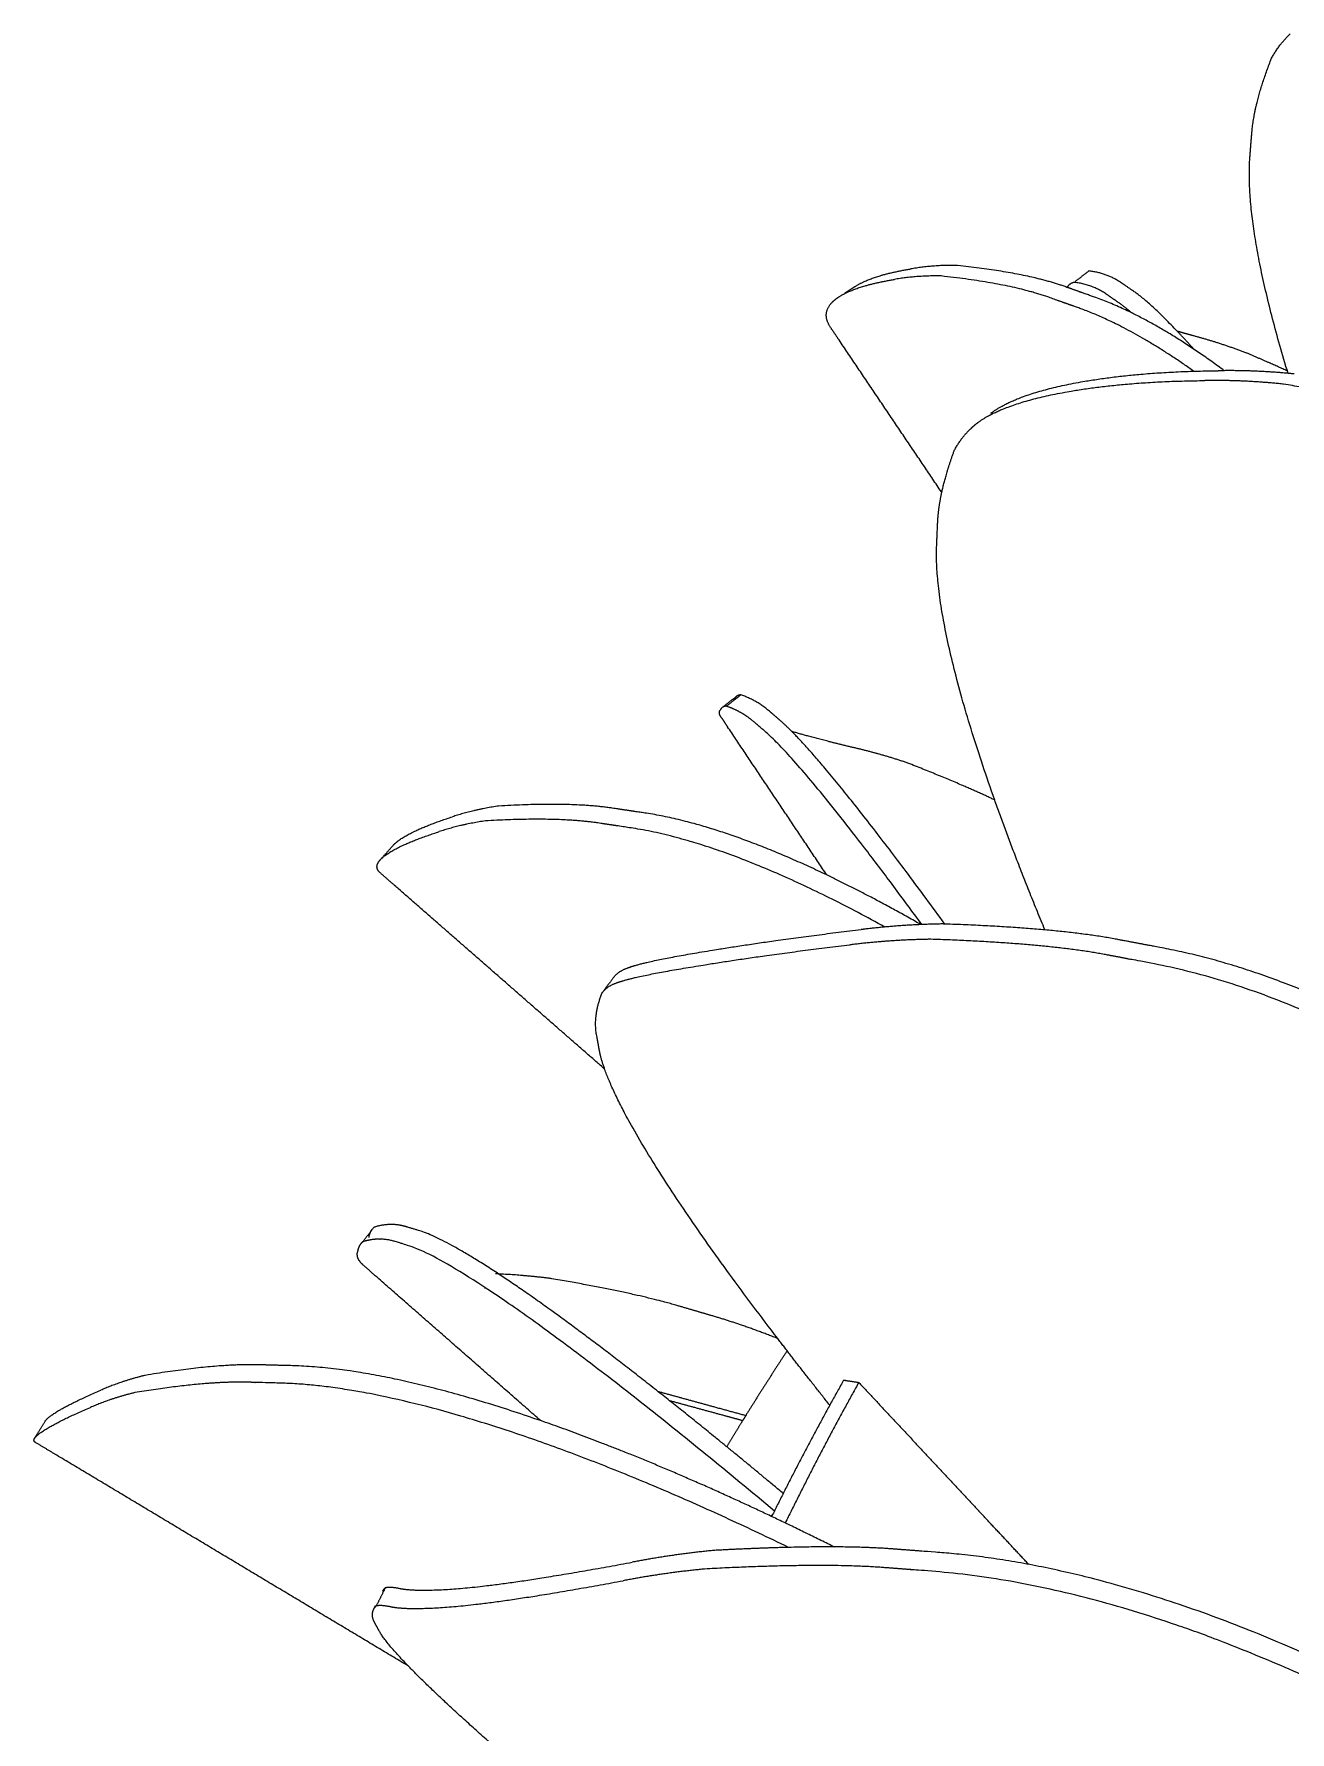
# Model space of a CAD drawing. Header units: metres. Extents: x -0.5 to 11.8, y -0.3 to 7.4.
# Drawn here: x 4.852 to 5.506, y 5.623 to 6.507 of the extents above; entities that cross this region are included whole.
import ezdxf

# ---------------------------------------------------------------- set-up
doc = ezdxf.new("R2010")
doc.units = ezdxf.units.M
doc.header["$MEASUREMENT"] = 0
doc.layers.add('ΣΧΕΔΙΑ', color=140, linetype='Continuous')

msp = doc.modelspace()

# ---------------------------------------------------------------- linework, layer by layer
at = {"layer": 'ΣΧΕΔΙΑ'}
for points, weights, degree in [([(5.49626, 6.4942), (5.50034, 6.50161), (5.50589, 6.50683)], [8.09383066862, 7.96788691247, 7.87405817734], 2), ([(5.27128, 6.3701), (5.27719, 6.3739), (5.28694, 6.37703), (5.30015, 6.37913)], [8.96903434016, 8.94203486393, 8.91663061129, 8.89393425494], 3), ([(5.27971, 6.37552), (5.28564, 6.37933), (5.29541, 6.38248), (5.30863, 6.38459)], [8.97235595018, 8.94535647395, 8.91995222132, 8.89725586497], 3), ([(5.32444, 6.38092), (5.31177, 6.38119), (5.30015, 6.37913)], [8.25012146, 8.16211529282, 8.10712393546], 2), ([(5.33295, 6.3864), (5.32027, 6.38666), (5.30863, 6.38459)], [8.25321623446, 8.16517050128, 8.11015169611], 2), ([(5.40119, 6.38353), (5.39741, 6.38056), (5.39363, 6.37759)], [9.43260033992, 9.43368549478, 9.43477064964], 2), ([(5.27409, 6.37191), (5.2769, 6.37371), (5.27971, 6.37552)], [8.97013951645, 8.97124773331, 8.97235595018], 2), ([(5.39113, 6.37641), (5.3904, 6.37584), (5.38982, 6.37503)], [8.70907653814, 8.68495445444, 8.66472028142], 2), ([(5.39363, 6.37759), (5.39221, 6.37727), (5.39113, 6.37641)], [8.79046214532, 8.74536897475, 8.70907653814], 2), ([(5.27125, 6.34764), (5.26906, 6.35088), (5.26687, 6.35413)], [8.92163493584, 8.92129569655, 8.92095645726], 2), ([(5.45583, 6.34284), (5.45133, 6.34784), (5.44725, 6.35214)], [8.80664198352, 8.84392009896, 8.88861770761], 2), ([(5.45507, 6.34994), (5.45238, 6.35068), (5.44977, 6.35141), (5.44725, 6.35214)], [9.69937253651, 9.69555788768, 9.69165509, 9.68767009689], 3), ([(5.3245, 6.26862), (5.30676, 6.29494), (5.28901, 6.32128), (5.27125, 6.34764)], [8.92990019462, 8.92714510836, 8.9243900221, 8.92163493584], 3), ([(5.48287, 6.34101), (5.46864, 6.34634), (5.45507, 6.34994)], [9.07189558114, 8.93943379143, 8.84130835643], 2), ([(5.50448, 6.33153), (5.49446, 6.33608), (5.48287, 6.34101)], [9.39225504774, 9.31358615937, 9.23967442675], 2), ([(5.50254, 6.32464), (5.48182, 6.32684), (5.4615, 6.32649)], [7.69419202272, 7.60286902202, 7.54291953586], 2), ([(5.47166, 6.33166), (5.47011, 6.33165), (5.46855, 6.33162)], [7.55959439868, 7.55485741891, 7.55030140711], 2), ([(5.50795, 6.32995), (5.48965, 6.33181), (5.47166, 6.33166)], [7.69455783175, 7.6147907247, 7.55959439868], 2), ([(5.35031, 6.30956), (5.35054, 6.30973), (5.35077, 6.3099), (5.35101, 6.31007)], [8.42942840576, 8.42855065117, 8.42767508924, 8.4268017598], 3), ([(5.33116, 6.29), (5.33486, 6.297), (5.34006, 6.30176)], [7.90445694064, 7.78093428444, 7.68878512118], 2), ([(5.34006, 6.30176), (5.3412, 6.30288), (5.34251, 6.30396), (5.34397, 6.30501)], [8.43499493932, 8.42948677663, 8.42405323463, 8.41870346526], 3), ([(5.32473, 6.26835), (5.32689, 6.27833), (5.33116, 6.29)], [8.32387521915, 8.1814865236, 8.05064476311], 2), ([(5.21093, 6.15676), (5.21442, 6.15948), (5.2179, 6.16221)], [8.73896919566, 8.73803767557, 8.73710615548], 2), ([(5.22015, 6.16296), (5.2164, 6.16003), (5.21266, 6.1571)], [9.47558990026, 9.47667505512, 9.47776020997], 2), ([(5.2179, 6.16221), (5.21722, 6.16168), (5.21677, 6.16076)], [8.73710615548, 8.7073435359, 8.68385521451], 2), ([(5.22015, 6.16296), (5.21882, 6.16292), (5.2179, 6.16221)], [8.82849381463, 8.77712747107, 8.73710615548], 2), ([(5.20966, 6.15181), (5.2089, 6.15295), (5.20878, 6.154), (5.20932, 6.15494)], [9.56621420814, 9.5537481519, 9.54124626917, 9.52880860612], 3), ([(5.21044, 6.15637), (5.20976, 6.15584), (5.20932, 6.15494)], [8.73910120467, 8.70932949597, 8.68583352573], 2), ([(5.21329, 6.14636), (5.21147, 6.14908), (5.20965, 6.15181)], [9.41565790185, 9.41669930834, 9.41774071484], 2), ([(5.21266, 6.1571), (5.21134, 6.15707), (5.21044, 6.15637)], [8.83051591205, 8.77913474226, 8.73910120467], 2), ([(5.26487, 6.0693), (5.24764, 6.09504), (5.23045, 6.12073), (5.21329, 6.14636)], [9.38627668682, 9.39607042516, 9.4058641635, 9.41565790185], 3), ([(5.32636, 6.04376), (5.27148, 6.11897), (5.24671, 6.14393)], [8.66015795221, 8.65023146417, 9.18048163437], 2), ([(5.27874, 6.13556), (5.26648, 6.13847), (5.25575, 6.14124), (5.24683, 6.1439)], [9.74236209685, 9.7253368235, 9.70655566645, 9.68654790719], 3), ([(5.3071, 6.12749), (5.29261, 6.13241), (5.27874, 6.13556)], [9.11194934788, 8.97897547989, 8.88049480459], 2), ([(5.35223, 6.1083), (5.33381, 6.11704), (5.3071, 6.12749)], [9.64539672804, 9.45037581692, 9.28046896201], 2), ([(5.09415, 6.10513), (5.08132, 6.10331), (5.07011, 6.09954)], [8.15516244302, 8.06796055041, 8.01359311274], 2), ([(5.37836, 6.04071), (5.36342, 6.07675), (5.35223, 6.1083)], [8.4040013457, 8.3189215785, 8.29231118939], 2), ([(5.03935, 6.08476), (5.04323, 6.08912), (5.0537, 6.09432), (5.07011, 6.09954)], [8.88908171383, 8.85342774596, 8.82005247181, 8.79132610503], 3), ([(5.08728, 6.0974), (5.07446, 6.0956), (5.06326, 6.09184)], [8.15239134623, 8.06522488147, 8.01088202089], 2), ([(5.03257, 6.07714), (5.03643, 6.08147), (5.04687, 6.08665), (5.06326, 6.09184)], [8.88610750586, 8.85045353798, 8.81707826384, 8.78835189706], 3), ([(5.03257, 6.07714), (5.03596, 6.08095), (5.03935, 6.08476)], [8.88610750586, 8.88759460985, 8.88908171383], 2), ([(5.04003, 6.06385), (5.0363, 6.06712), (5.03256, 6.07038)], [8.76821461124, 8.76740894066, 8.76660327007], 2), ([(5.31382, 6.04348), (5.28828, 6.0581), (5.26487, 6.0693)], [8.11332937276, 8.12986938129, 8.18455129987], 2), ([(5.14932, 5.96831), (5.11296, 6.0001), (5.07653, 6.03194), (5.04003, 6.06385)], [8.79185079489, 8.78397206701, 8.77609333913, 8.76821461124], 3), ([(5.32489, 6.04381), (5.30413, 6.04347), (5.28419, 6.04105)], [7.49580724683, 7.40953561069, 7.35215667239], 2), ([(5.32636, 6.04376), (5.32563, 6.04379), (5.32489, 6.04381)], [7.63827670828, 7.63635127901, 7.63443735732], 2), ([(5.31905, 6.03585), (5.2975, 6.0355), (5.27685, 6.03292)], [7.48954345686, 7.4001762266, 7.3418434078], 2), ([(5.28419, 6.04105), (5.28345, 6.04096), (5.28271, 6.04087)], [7.35215667239, 7.35004454281, 7.34797156255], 2), ([(5.15395, 6.01595), (5.15677, 6.01949), (5.16159, 6.02105)], [7.70607216476, 7.58442519786, 7.49383714786], 2), ([(5.15395, 6.01595), (5.15104, 6.01207), (5.14813, 6.00819)], [8.27089887678, 8.26753742542, 8.26417597407], 2), ([(5.14813, 6.00819), (5.15094, 6.0117), (5.15574, 6.01324)], [7.69980837479, 7.57824148902, 7.48770899311], 2), ([(5.23936, 5.82812), (5.16424, 5.92627), (5.14932, 5.96831)], [8.23526928524, 7.93330925276, 8.28686320315], 2), ([(5.02933, 5.88602), (5.0264, 5.88223), (5.02347, 5.87845)], [9.51575857093, 9.51642546718, 9.51709236343], 2), ([(5.02822, 5.88489), (5.02693, 5.88321), (5.02655, 5.88066)], [8.81892141313, 8.76043745112, 8.72009445963], 2), ([(5.02237, 5.87733), (5.02109, 5.87567), (5.02072, 5.87313)], [8.82015574713, 8.7616612382, 8.72131025691], 2), ([(5.02347, 5.87845), (5.02286, 5.87795), (5.02237, 5.87733)], [8.86716203932, 8.84235259013, 8.82015574713], 2), ([(5.02359, 5.86645), (5.02124, 5.86851), (5.02026, 5.87077), (5.02072, 5.87313)], [9.62201109209, 9.60394756546, 9.58575091464, 9.56772841508], 3), ([(5.03001, 5.8608), (5.02679, 5.86362), (5.02357, 5.86644)], [9.41970874266, 9.42130963996, 9.42291053725], 2), ([(5.116, 5.78542), (5.08725, 5.81062), (5.05859, 5.83575), (5.03001, 5.8608)], [9.37712625897, 9.3913204202, 9.40551458143, 9.41970874266], 3), ([(5.12183, 5.85927), (5.10663, 5.86124), (5.09246, 5.86174)], [9.14937486589, 9.01579393521, 8.9167340497], 2), ([(5.17718, 5.80048), (5.12726, 5.83988), (5.0942, 5.86167)], [8.70094370097, 8.65695114073, 8.85046899269], 2), ([(5.08754, 5.85435), (5.08715, 5.85437), (5.08675, 5.85438)], [8.92338414933, 8.92065413555, 8.91794984698], 2), ([(5.26642, 5.79346), (5.25216, 5.81139), (5.23936, 5.82812)], [8.36357615057, 8.28903252, 8.23526928524], 2), ([(5.24425, 5.82175), (5.23693, 5.81059), (5.22974, 5.79934), (5.2227, 5.788)], [9.23614973933, 9.23494828833, 9.23373491503, 9.23250947545], 3), ([(4.91031, 5.80898), (4.89779, 5.80592), (4.88724, 5.80125)], [8.07344631142, 7.98712415042, 7.93343204911], 2), ([(5.27366, 5.8065), (5.26067, 5.78336), (5.2482, 5.75979), (5.23633, 5.73578)], [8.61556232778, 8.60476486456, 8.59428873447, 8.58417754784], 3), ([(5.28152, 5.8053), (5.26819, 5.78139), (5.25542, 5.757), (5.24328, 5.73217)], [8.58786869601, 8.57679739319, 8.56606838013, 8.55572910535], 3), ([(5.27366, 5.8065), (5.27758, 5.8059), (5.28152, 5.8053)], [8.61556232778, 8.60171551189, 8.58786869601], 2), ([(5.28152, 5.8053), (5.31287, 5.77173), (5.3441, 5.73829)], [8.58786869601, 8.6047862028, 8.62170370958], 2), ([(4.90482, 5.79997), (4.89232, 5.79693), (4.88177, 5.79227)], [8.07099592781, 7.98470509441, 7.93103472576], 2), ([(5.24222, 5.74755), (5.20737, 5.77666), (5.17718, 5.80048)], [8.84276862865, 8.72774968338, 8.70094370097], 2), ([(5.20617, 5.79253), (5.19175, 5.79648), (5.17718, 5.80048)], [9.2726898645, 9.22533431918, 9.17797877386], 2), ([(5.21169, 5.78795), (5.1975, 5.79182), (5.18317, 5.79573)], [9.27004376867, 9.22338222634, 9.17672068401], 2), ([(5.22289, 5.78795), (5.21456, 5.79023), (5.20617, 5.79253)], [9.32819936175, 9.30044461312, 9.2726898645], 2), ([(5.22108, 5.78539), (5.21639, 5.78667), (5.21169, 5.78795)], [9.30119789297, 9.28562083082, 9.27004376867], 2), ([(5.2227, 5.788), (5.22216, 5.78713), (5.22162, 5.78626), (5.22108, 5.78539)], [9.23250947545, 9.23241534666, 9.23232114668, 9.23222687544], 3), ([(4.85276, 5.77619), (4.85546, 5.78062), (4.85817, 5.78505)], [8.81059826333, 8.81191325718, 8.81322825103], 2), ([(5.21434, 5.74569), (5.16193, 5.76951), (5.116, 5.78542)], [8.05853275036, 8.00371334733, 8.05844775538], 2), ([(4.85314, 5.77413), (4.85234, 5.77461), (4.85221, 5.77529), (4.85276, 5.77619)], [8.84660939645, 8.83446411392, 8.82242824096, 8.81059826333], 3), ([(4.86334, 5.76798), (4.85824, 5.77105), (4.85313, 5.77411)], [8.63311198489, 8.63189186336, 8.63067174183], 2), ([(5.04719, 5.65772), (4.98612, 5.69435), (4.92484, 5.7311), (4.86334, 5.76798)], [8.67726822029, 8.66254947516, 8.64783073003, 8.63311198489], 3), ([(5.26899, 5.71956), (5.24109, 5.73353), (5.21434, 5.74569)], [8.14420663502, 8.08680144611, 8.05853275036], 2), ([(5.23633, 5.73578), (5.23618, 5.73593), (5.23603, 5.73607)], [9.22623882386, 9.22625748222, 9.22627614057], 2), ([(5.23633, 5.73578), (5.2363, 5.73572), (5.23627, 5.73565), (5.23623, 5.73558)], [8.58417754784, 8.5841492984, 8.5841210518, 8.58409280806], 3), ([(5.20606, 5.71788), (5.18427, 5.71575), (5.16368, 5.71177)], [7.35719236406, 7.26939252944, 7.2123696684], 2), ([(5.24032, 5.71934), (5.22444, 5.71888), (5.20606, 5.71788)], [7.5929550745, 7.53965749122, 7.49325888188], 2), ([(5.24501, 5.71946), (5.24269, 5.71941), (5.24032, 5.71934)], [7.60914571355, 7.60097234058, 7.5929550745], 2), ([(5.20132, 5.70822), (5.17952, 5.70609), (5.15892, 5.70212)], [7.35202619566, 7.26429240933, 7.20731536748], 2), ([(5.03529, 5.69857), (5.03293, 5.69386), (5.03056, 5.68916)], [8.12212403355, 8.11935161879, 8.11657920403], 2), ([(5.03386, 5.69661), (5.03437, 5.69764), (5.03529, 5.69857)], [7.82282709454, 7.76407025718, 7.70741251357], 2), ([(5.03529, 5.69857), (5.03784, 5.69918), (5.04268, 5.69811)], [7.56745728199, 7.44745779186, 7.35823525371], 2), ([(5.03056, 5.68916), (5.0331, 5.68974), (5.03793, 5.68864)], [7.56229111359, 7.44235767175, 7.35318095279], 2), ([(5.02915, 5.68724), (5.02964, 5.68821), (5.03012, 5.68918)], [7.81750261696, 7.81805186293, 7.8186011089], 2), ([(5.02915, 5.68724), (5.02966, 5.68825), (5.03056, 5.68916)], [7.81750261696, 7.75877855033, 7.70215080023], 2), ([(5.11995, 5.59153), (5.06959, 5.63459), (5.04719, 5.65772)], [8.03501719687, 7.8997582099, 8.03268184292], 2)]:
    msp.add_rational_spline(points, weights, degree=degree, dxfattribs=at)
for points, weights, degree, knots in [([(5.50487, 6.33025), (5.48205, 6.40514), (5.48505, 6.44311), (5.48554, 6.44925), (5.48603, 6.45541), (5.48731, 6.47155), (5.49626, 6.4942)], [8.47317775015, 8.45643805647, 8.81124156656, 8.79855990031, 8.78587823406, 8.49351851301, 8.2435208358], 2, [3.590462, 3.590462, 3.590462, 3.7990306, 3.7990306, 3.8560209, 3.8560209, 3.9482049, 3.9482049, 3.9482049]), ([(5.45582, 6.33133), (5.42311, 6.35459), (5.39608, 6.36422), (5.38825, 6.36701), (5.38043, 6.3698), (5.36012, 6.37704), (5.32444, 6.38092)], [8.35248994184, 8.49629905179, 8.76563375319, 8.77422696576, 8.78282017833, 8.54438834138, 8.40270212435], 2, [3.6817518, 3.6817518, 3.6817518, 3.7990306, 3.7990306, 3.8560209, 3.8560209, 3.9482049, 3.9482049, 3.9482049]), ([(5.38995, 6.37499), (5.38947, 6.37516), (5.38899, 6.37533), (5.36867, 6.38255), (5.33295, 6.3864)], [8.78508338009, 8.78561018836, 8.78613699663, 8.54760862255, 8.40585413466], 2, [3.85252737, 3.85252737, 3.85252737, 3.85602089, 3.85602089, 3.94820494, 3.94820494, 3.94820494]), ([(5.44725, 6.35214), (5.4329, 6.36724), (5.42413, 6.37325), (5.42117, 6.37527), (5.41822, 6.37729), (5.41057, 6.38252), (5.40119, 6.38353)], [8.88861770761, 9.04945699418, 9.3063667564, 9.3190800551, 9.33179335379, 9.08752514922, 8.95097656661], 2, [3.6979038, 3.6979038, 3.6979038, 3.7990306, 3.7990306, 3.8560209, 3.8560209, 3.9482049, 3.9482049, 3.9482049]), ([(5.26689, 6.35414), (5.26394, 6.35853), (5.26385, 6.36254), (5.26781, 6.36753), (5.26934, 6.36885), (5.27128, 6.3701)], [9.07082954477, 9.04568376005, 9.0205521596, 8.98706521879, 8.97796256056, 8.96903434016], 3, [0.1737999, 0.1737999, 0.1737999, 0.1737999, 0.5003374, 0.5003374, 0.6247157, 0.6247157, 0.6247157, 0.6247157]), ([(5.47167, 6.33164), (5.43471, 6.35908), (5.40465, 6.36976), (5.39729, 6.37238), (5.38995, 6.37499)], [8.32603977896, 8.47040797446, 8.76894921331, 8.7770162967, 8.78508338009], 2, [3.6690791, 3.6690791, 3.6690791, 3.7990306, 3.7990306, 3.8525274, 3.8525274, 3.8525274]), ([(5.42335, 6.36181), (5.41954, 6.3651), (5.41645, 6.36723), (5.41351, 6.36926), (5.41057, 6.37129), (5.40295, 6.37654), (5.39363, 6.37759)], [9.13598093055, 9.2160324012, 9.30853706612, 9.32125036481, 9.3339636635, 9.08963116687, 8.95303606142], 2, [3.7626255, 3.7626255, 3.7626255, 3.7990306, 3.7990306, 3.8560209, 3.8560209, 3.9482049, 3.9482049, 3.9482049]), ([(5.34397, 6.30501), (5.35228, 6.31099), (5.36557, 6.31577), (5.40405, 6.32367), (5.43089, 6.32628), (5.4615, 6.32649)], [8.41870346526, 8.38830662011, 8.36061428775, 8.30988466499, 8.28860551732, 8.27497284812], 3, [0.0748795, 0.0748795, 0.0748795, 0.0748795, 0.5003374, 0.5003374, 1.0008429, 1.0008429, 1.0008429, 1.0008429]), ([(5.35101, 6.31007), (5.35935, 6.31606), (5.37264, 6.32086), (5.41113, 6.32878), (5.43796, 6.33141), (5.46855, 6.33162)], [8.4268017598, 8.39640491465, 8.36871258229, 8.31798295953, 8.29670381186, 8.28307114266], 3, [0.0748795, 0.0748795, 0.0748795, 0.0748795, 0.5003374, 0.5003374, 1.0008429, 1.0008429, 1.0008429, 1.0008429]), ([(5.91992, 5.96482), (5.78271, 6.23494), (5.61049, 6.29675), (5.59928, 6.30077), (5.58809, 6.30479), (5.55891, 6.31526), (5.50254, 6.32464)], [8.30836864144, 7.27881921219, 8.22897597437, 8.23126997693, 8.23356397949, 7.99546249703, 7.83649113142], 2, [3.3219173, 3.3219173, 3.3219173, 3.7990306, 3.7990306, 3.8560209, 3.8560209, 3.9482049, 3.9482049, 3.9482049]), ([(5.35223, 6.1083), (5.32025, 6.19849), (5.32206, 6.24065), (5.32232, 6.24664), (5.32258, 6.25265), (5.32289, 6.25987), (5.32473, 6.26835)], [8.29231118939, 8.21719427752, 8.60798676821, 8.5953051754, 8.58262358259, 8.44880495761, 8.32387521915], 2, [3.562697, 3.562697, 3.562697, 3.7990306, 3.7990306, 3.8560209, 3.8560209, 3.8991026, 3.8991026, 3.8991026]), ([(5.24671, 6.14393), (5.24328, 6.14739), (5.24053, 6.14975), (5.23784, 6.15207), (5.23515, 6.15438), (5.22818, 6.16038), (5.22015, 6.16296)], [9.18048163437, 9.25899715534, 9.34935631674, 9.36206961543, 9.37478291412, 9.12924121038, 8.99177110187], 2, [3.7636031, 3.7636031, 3.7636031, 3.7990306, 3.7990306, 3.8560209, 3.8560209, 3.9482049, 3.9482049, 3.9482049]), ([(5.31438, 6.0435), (5.25483, 6.12484), (5.23294, 6.14382), (5.23026, 6.14614), (5.22758, 6.14846), (5.22064, 6.15447), (5.21266, 6.1571)], [8.66225248811, 8.67450105532, 9.35152662646, 9.36423992515, 9.37695322384, 9.13134722803, 8.99383059668], 2, [3.5336389, 3.5336389, 3.5336389, 3.7990306, 3.7990306, 3.8560209, 3.8560209, 3.9482049, 3.9482049, 3.9482049]), ([(5.26487, 6.0693), (5.20989, 6.0956), (5.17034, 6.10151), (5.16179, 6.10279), (5.15324, 6.10407), (5.13104, 6.10739), (5.09415, 6.10513)], [8.18455129987, 8.31589310795, 8.66728469205, 8.67542180965, 8.68355892725, 8.44691337687, 8.30598690172], 2, [3.6435834, 3.6435834, 3.6435834, 3.7990306, 3.7990306, 3.8560209, 3.8560209, 3.9482049, 3.9482049, 3.9482049]), ([(5.29513, 6.04221), (5.21631, 6.08575), (5.16343, 6.0937), (5.15488, 6.09499), (5.14634, 6.09628), (5.12414, 6.09962), (5.08728, 6.0974)], [8.12024550581, 8.20072205801, 8.66430756075, 8.67244499462, 8.68058242849, 8.44402585262, 8.30316455529], 2, [3.593889, 3.593889, 3.593889, 3.7990306, 3.7990306, 3.8560209, 3.8560209, 3.9482049, 3.9482049, 3.9482049]), ([(5.03258, 6.0704), (5.03047, 6.07224), (5.03032, 6.07431), (5.03216, 6.07665), (5.03229, 6.07681), (5.03243, 6.07698), (5.03257, 6.07714)], [8.95099692346, 8.93038543042, 8.90994577117, 8.89014600083, 8.89014600083, 8.89014600083, 8.89014600083], 3, [0.2337388, 0.2337388, 0.2337388, 0.2337388, 0.5003374, 0.5003374, 0.5003374, 0.5185237, 0.5185237, 0.5185237, 0.5185237]), ([(5.65627, 5.92518), (5.54122, 6.01204), (5.44014, 6.0312), (5.42797, 6.0335), (5.41581, 6.03581), (5.38452, 6.04174), (5.32636, 6.04376)], [7.62310336979, 7.50030470226, 8.02289100806, 8.02426250595, 8.02563400384, 7.79421508987, 7.63827670828], 2, [3.5264175, 3.5264175, 3.5264175, 3.7990306, 3.7990306, 3.8560209, 3.8560209, 3.9470806, 3.9470806, 3.9470806]), ([(5.16159, 6.02105), (5.16864, 6.02368), (5.18304, 6.02651), (5.22451, 6.03331), (5.25155, 6.03726), (5.28271, 6.04087)], [8.22112692995, 8.18392063306, 8.15029880454, 8.09546673713, 8.07433605885, 8.06110483875], 3, [0, 0, 0, 0, 0.500337, 0.500337, 1.000843, 1.000843, 1.000843, 1.000843]), ([(5.80883, 5.76633), (5.62119, 5.98779), (5.43438, 6.02321), (5.42221, 6.02551), (5.41004, 6.02782), (5.37832, 6.03383), (5.31905, 6.03585)], [8.16378080958, 7.10231221595, 8.01616676302, 8.01753840613, 8.01891004925, 7.78483327401, 7.62805772261], 2, [3.3219173, 3.3219173, 3.3219173, 3.7990306, 3.7990306, 3.8560209, 3.8560209, 3.9482049, 3.9482049, 3.9482049]), ([(5.15574, 6.01324), (5.16277, 6.01583), (5.17716, 6.01864), (5.21862, 6.02539), (5.24567, 6.02932), (5.27685, 6.03292)], [8.21440402725, 8.17719773036, 8.14357590183, 8.08874383442, 8.06761315615, 8.05438193604], 3, [0, 0, 0, 0, 0.500337, 0.500337, 1.000843, 1.000843, 1.000843, 1.000843]), ([(5.14932, 5.96831), (5.14739, 5.97375), (5.1466, 5.97804), (5.14587, 5.98196), (5.14515, 5.9859), (5.14324, 5.99622), (5.14813, 6.00819)], [8.28686320315, 8.33495584123, 8.39517755686, 8.38157360461, 8.36796965235, 8.08565592876, 7.84221135429], 2, [3.7608546, 3.7608546, 3.7608546, 3.7990306, 3.7990306, 3.8560209, 3.8560209, 3.9482049, 3.9482049, 3.9482049]), ([(5.0942, 5.86167), (5.06572, 5.88044), (5.05231, 5.88443), (5.04914, 5.88537), (5.04598, 5.88631), (5.03777, 5.88875), (5.02933, 5.88602)], [8.85046899269, 9.02420626659, 9.38938085326, 9.40216910921, 9.41495736515, 9.16841523911, 9.02988878066], 2, [3.6564977, 3.6564977, 3.6564977, 3.7990306, 3.7990306, 3.8560209, 3.8560209, 3.9482049, 3.9482049, 3.9482049]), ([(5.23763, 5.73839), (5.08689, 5.86456), (5.04637, 5.87676), (5.04321, 5.87772), (5.04006, 5.87867), (5.03187, 5.88113), (5.02347, 5.87845)], [8.84927618466, 8.36519265248, 9.39071100938, 9.40349965874, 9.41628830811, 9.1697077505, 9.03115447039], 2, [3.3988065, 3.3988065, 3.3988065, 3.7990306, 3.7990306, 3.8560209, 3.8560209, 3.9482049, 3.9482049, 3.9482049]), ([(5.23936, 5.82812), (5.22141, 5.83522), (5.20522, 5.83996), (5.19628, 5.84258), (5.18732, 5.8452), (5.16389, 5.85207), (5.12183, 5.85927)], [9.67127314807, 9.76820268532, 9.90030866673, 9.89290980039, 9.88551093405, 9.57394472297, 9.3185866408], 2, [3.7363184, 3.7363184, 3.7363184, 3.7990306, 3.7990306, 3.8560209, 3.8560209, 3.9482049, 3.9482049, 3.9482049]), ([(5.116, 5.78542), (5.03751, 5.81262), (4.9871, 5.81398), (4.97833, 5.81422), (4.96957, 5.81446), (4.9468, 5.81507), (4.91031, 5.80898)], [8.05844775538, 8.15376141508, 8.58128830915, 8.58919488514, 8.59710146113, 8.36243368066, 8.22275948308], 2, [3.6076427, 3.6076427, 3.6076427, 3.7990306, 3.7990306, 3.8560209, 3.8560209, 3.9482049, 3.9482049, 3.9482049]), ([(5.24505, 5.71946), (5.07462, 5.80229), (4.98159, 5.80489), (4.97281, 5.80514), (4.96405, 5.80538), (4.94129, 5.80602), (4.90482, 5.79997)], [8.10656201796, 7.82154235624, 8.57865525731, 8.58656216481, 8.59446907231, 8.35988011117, 8.22026378121], 2, [3.4600071, 3.4600071, 3.4600071, 3.7990306, 3.7990306, 3.8560209, 3.8560209, 3.9482049, 3.9482049, 3.9482049]), ([(4.85817, 5.78505), (4.8583, 5.78527), (4.85846, 5.78549), (4.86145, 5.78896), (4.87116, 5.79444), (4.88724, 5.80125)], [8.81322825103, 8.8104881814, 8.80775915768, 8.76787078379, 8.73309361277, 8.70338527233], 3, [0.4637568, 0.4637568, 0.4637568, 0.4637568, 0.5003374, 0.5003374, 1.0008429, 1.0008429, 1.0008429, 1.0008429]), ([(4.85276, 5.77619), (4.85288, 5.7764), (4.85305, 5.77662), (4.85601, 5.78005), (4.8657, 5.78549), (4.88177, 5.79227)], [8.81059826333, 8.8078581937, 8.80512916998, 8.76524079609, 8.73046362507, 8.70075528462], 3, [0.4637568, 0.4637568, 0.4637568, 0.4637568, 0.5003374, 0.5003374, 1.0008429, 1.0008429, 1.0008429, 1.0008429]), ([(5.22108, 5.78539), (5.21856, 5.78133), (5.2158, 5.77682), (5.21306, 5.7723), (5.2128, 5.77186)], [9.23222687544, 9.23178815044, 9.23130058502, 9.23081111879, 9.23076361942], 3, [7.42846037, 7.42846037, 7.42846037, 7.42846037, 7.44710066, 7.44910314, 7.44910314, 7.44910314, 7.44910314]), ([(5.36994, 5.71062), (5.35703, 5.72444), (5.3441, 5.73829), (5.34404, 5.73829), (5.34397, 5.73829)], [8.63575121966, 8.62872746462, 8.62170370958, 8.62197739168, 8.62225107379], 2, [-0.07767554, -0.07767554, -0.07767554, -0.03045094, -0.03045094, -0.02986484, -0.02986484, -0.02986484]), ([(5.56178, 5.64087), (5.43165, 5.70851), (5.32454, 5.7167), (5.31191, 5.71767), (5.29928, 5.71864), (5.27797, 5.72027), (5.24501, 5.71946)], [7.50455095726, 7.35625110656, 7.87663766246, 7.87762302093, 7.87860837941, 7.7275082142, 7.60914571355], 2, [3.5210047, 3.5210047, 3.5210047, 3.7990306, 3.7990306, 3.8560209, 3.8560209, 3.9163463, 3.9163463, 3.9163463]), ([(5.04268, 5.69811), (5.04974, 5.6967), (5.06418, 5.69687), (5.1056, 5.70152), (5.13256, 5.70602), (5.16368, 5.71177)], [8.07236463879, 8.03534534195, 8.00186173842, 7.94702975409, 7.92576083053, 7.91234254758], 3, [0, 0, 0, 0, 0.500337, 0.500337, 1.000843, 1.000843, 1.000843, 1.000843]), ([(5.73053, 5.51756), (5.51363, 5.69218), (5.31987, 5.70702), (5.30724, 5.70799), (5.2946, 5.70895), (5.26167, 5.71147), (5.20132, 5.70822)], [8.05426253525, 6.97868568037, 7.8710910633, 7.87207661323, 7.87306216316, 7.64232887496, 7.48799716854], 2, [3.3219173, 3.3219173, 3.3219173, 3.7990306, 3.7990306, 3.8560209, 3.8560209, 3.9482049, 3.9482049, 3.9482049]), ([(5.03793, 5.68864), (5.04498, 5.68719), (5.0594, 5.68732), (5.10082, 5.69191), (5.12779, 5.69638), (5.15892, 5.70212)], [8.06681980927, 8.02980051243, 7.9963169089, 7.94148492457, 7.92021600102, 7.90679771806], 3, [0, 0, 0, 0, 0.500337, 0.500337, 1.000843, 1.000843, 1.000843, 1.000843]), ([(5.04719, 5.65772), (5.03557, 5.66972), (5.03229, 5.67558), (5.0311, 5.6777), (5.02991, 5.67982), (5.02755, 5.68405), (5.02915, 5.68724)], [8.03268184292, 8.10341823102, 8.25010185714, 8.23611181171, 8.22212176627, 8.00870094475, 7.81750261696], 2, [3.7033166, 3.7033166, 3.7033166, 3.7990306, 3.7990306, 3.8560209, 3.8560209, 3.9265445, 3.9265445, 3.9265445])]:
    msp.add_rational_spline(points, weights, degree=degree, knots=knots, dxfattribs=at)

doc.saveas('drawing.dxf')
